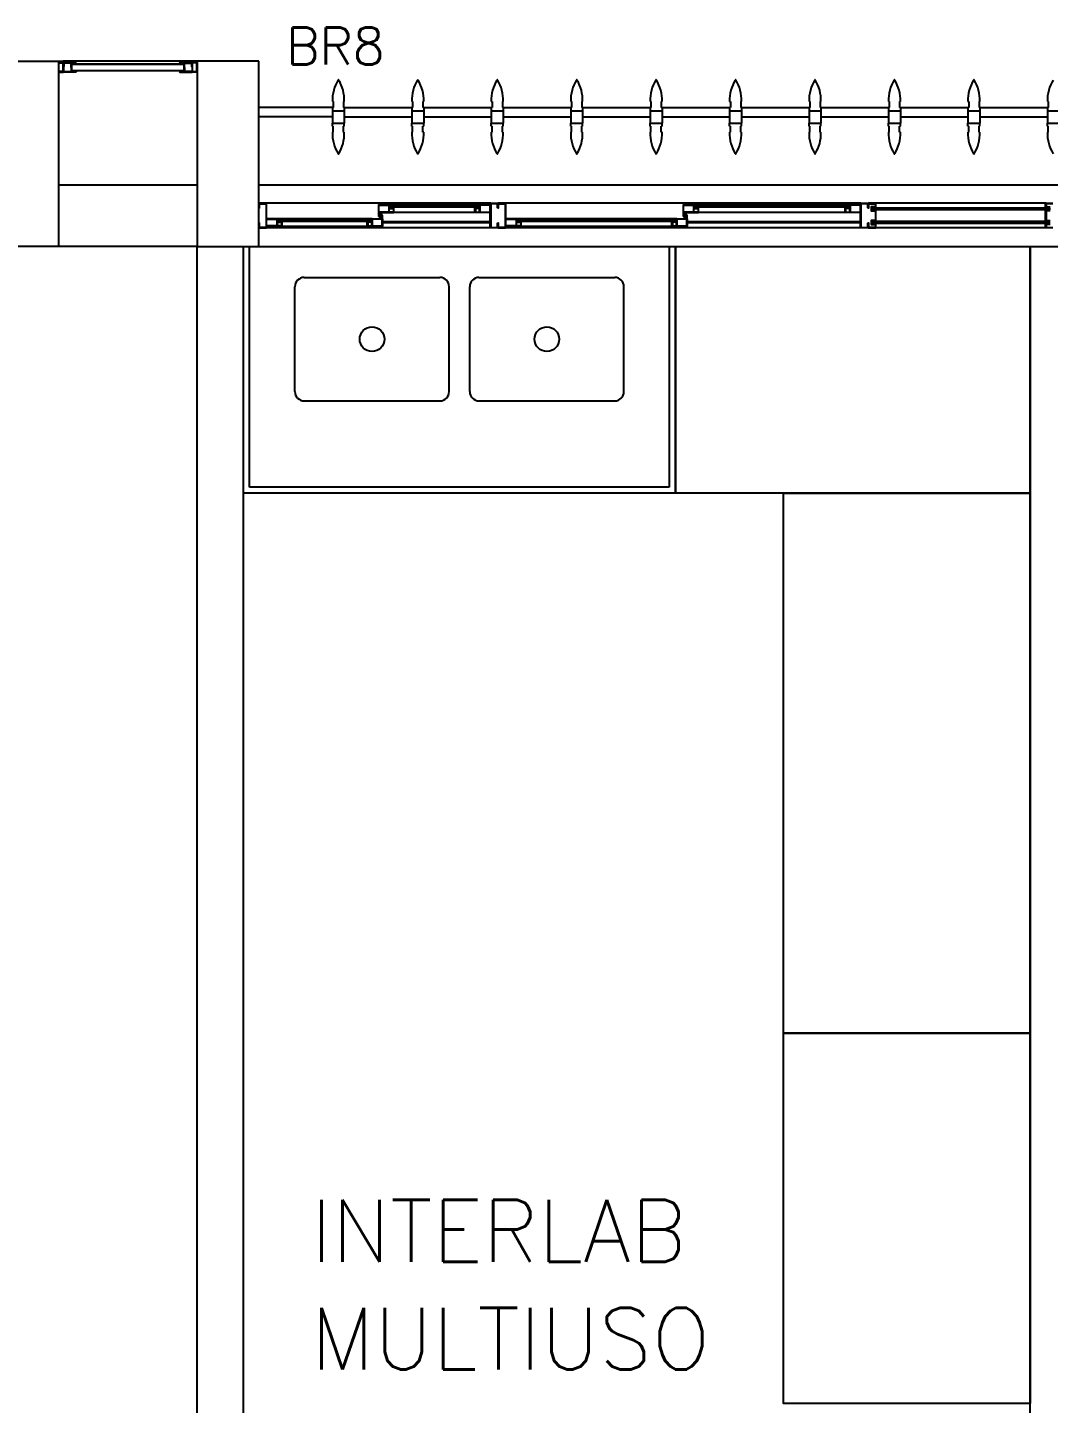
# Model space of a CAD drawing. Header units: millimetres. Extents: x 2128 to 2646, y 1972 to 2207.
# Drawn here: x 2476.311 to 2479.621, y 2109.215 to 2113.675 of the extents above; entities that cross this region are included whole.
import ezdxf

# ---------------------------------------------------------------- set-up
doc = ezdxf.new("R2010")
doc.units = ezdxf.units.MM
for name, color, linetype in [('AR-ALV', 2, 'Continuous'), ('AR-BANCADAS', 1, 'Continuous'), ('AR-BRISES', 1, 'Continuous'), ('AR-ESQ', 1, 'Continuous'), ('AR-ESTC', 3, 'Continuous'), ('AR-PEITORIL', 1, 'Continuous'), ('BC- VISTA', 1, 'Continuous'), ('BC-CUBA', 1, 'Continuous'), ('BR-PAINEL', 1, 'Continuous'), ('BR-SUPORTE', 1, 'Continuous'), ('BR-TEXTO', 2, 'Continuous'), ('COZ1', 1, 'Continuous'), ('DT-ESQ-BAGUETE-C', 1, 'Continuous'), ('DT-ESQ-BAGUETE-V', 1, 'Continuous'), ('DT-ESQ-CHAPA DOBRADA-V', 1, 'Continuous'), ('DT-ESQ-MARCO-V', 1, 'Continuous'), ('DT-ESQ-PERFIL CADEIRA-C', 2, 'Continuous'), ('DT-ESQ-PERFIL CADEIRA-V', 2, 'Continuous'), ('DT-ESQ-PERFIL U SIMPLES-C', 2, 'Continuous'), ('DT-ESQ-PERFIL U-C', 2, 'Continuous'), ('DT-ESQ-PERFIL U-V', 1, 'Continuous'), ('DT-ESQ-VENEZIANA-C', 1, 'Continuous'), ('DT-ESQ-VENEZIANA-V', 1, 'Continuous'), ('DT-ESQ-VIDRO-C', 2, 'Continuous'), ('DT-ESQ-VIDRO-V', 71, 'Continuous'), ('DT-TXTMOD', 1, 'Continuous'), ('TEXTO', 2, 'Continuous')]:
    doc.layers.add(name, color=color, linetype=linetype)
doc.styles.add('S10', font='simplex.shx', dxfattribs={"height": 0.1})
doc.styles.add('S12', font='simplex.shx', dxfattribs={"width": 1.1, "height": 0.12})
doc.styles.add('UNB-100', font='simplex.shx', dxfattribs={"height": 0.2})

# ---------------------------------------------------------------- blocks, each defined once
blk = doc.blocks.new('BCP10')
at = {"layer": 'BC- VISTA'}
blk.add_lwpolyline([(0.8, 0), (0.8, -1.15), (0, -1.15), (0, 0)], close=True, dxfattribs=at)
blk = doc.blocks.new('CUBAbnc-01P')
at = {"layer": 'COZ1'}
for p, q in [((-0.25, -0.4705), (-0.25, -0.1305)), ((-0.22, -0.1005), (0.22, -0.1005)), ((0.25, -0.4705), (0.25, -0.1305)), ((-0.22, -0.5005), (0.22, -0.5005))]:
    blk.add_line(p, q, dxfattribs=at)
blk.add_circle((0, -0.3005), 0.04, dxfattribs=at)
for centre, start, end in [((-0.22, -0.1305), 90, 180), ((0.22, -0.1305), 0, 90), ((-0.22, -0.4705), 180, 270), ((0.22, -0.4705), 270, 0)]:
    blk.add_arc(centre, 0.03, start, end, dxfattribs=at)
blk = doc.blocks.new('BCP03')
at = {"layer": 'BC- VISTA'}
for p, q in [((0, -0.02), (0.78, -0.02)), ((0.78, -0.02), (0.78, -1.38)), ((0.78, -1.38), (0, -1.38))]:
    blk.add_line(p, q, dxfattribs=at)
blk.add_lwpolyline([(0.8, 0), (0.8, -1.4), (0, -1.4), (0, 0)], close=True, dxfattribs=at)
at = {"layer": 'BC-CUBA', "rotation": 90}
for p in [(0, -0.4167), (0, -0.9833)]:
    blk.add_blockref('CUBAbnc-01P', p, dxfattribs=at)
blk = doc.blocks.new('BCP11')
at = {"layer": 'BC- VISTA'}
blk.add_lwpolyline([(0.8, 0), (0.8, -1.2), (0, -1.2), (0, 0)], close=True, dxfattribs=at)
blk = doc.blocks.new('BCP16')
at = {"layer": 'BC- VISTA'}
blk.add_lwpolyline([(0.8, 0), (0.8, -1.75), (0, -1.75), (0, 0)], close=True, dxfattribs=at)
blk = doc.blocks.new('EF31-P')
at = {"layer": 'DT-ESQ-BAGUETE-C', "ltscale": 0.1}
for points in [[(3.81, -0.08), (3.7965, -0.08), (3.7965, -0.0785), (3.8095, -0.0785, 0.414214), (3.81, -0.078), (3.81, -0.067, 0.414214), (3.8095, -0.0665), (3.7965, -0.0665), (3.7965, -0.065), (3.81, -0.065, -0.414214), (3.8115, -0.0665), (3.8115, -0.0785, -0.414214)], [(4.3015, -0.08), (4.315, -0.08), (4.315, -0.0785), (4.302, -0.0785, -0.414214), (4.3015, -0.078), (4.3015, -0.067, -0.414214), (4.302, -0.0665), (4.315, -0.0665), (4.315, -0.065), (4.3015, -0.065, 0.414214), (4.3, -0.0665), (4.3, -0.0785, 0.414214)], [(4.7975, -0.08), (4.784, -0.08), (4.784, -0.0785), (4.797, -0.0785, 0.414214), (4.7975, -0.078), (4.7975, -0.067, 0.414214), (4.797, -0.0665), (4.784, -0.0665), (4.784, -0.065), (4.7975, -0.065, -0.414214), (4.799, -0.0665), (4.799, -0.0785, -0.414214)], [(5.0765, -0.08), (5.09, -0.08), (5.09, -0.0785), (5.077, -0.0785, -0.414214), (5.0765, -0.078), (5.0765, -0.067, -0.414214), (5.077, -0.0665), (5.09, -0.0665), (5.09, -0.065), (5.0765, -0.065, 0.414214), (5.075, -0.0665), (5.075, -0.0785, 0.414214)], [(3.2485, -0.125), (3.235, -0.125), (3.235, -0.1235), (3.248, -0.1235, 0.414214), (3.2485, -0.123), (3.2485, -0.112, 0.414214), (3.248, -0.1115), (3.235, -0.1115), (3.235, -0.11), (3.2485, -0.11, -0.414214), (3.25, -0.1115), (3.25, -0.1235, -0.414214)], [(3.7265, -0.125), (3.74, -0.125), (3.74, -0.1235), (3.727, -0.1235, -0.414214), (3.7265, -0.123), (3.7265, -0.112, -0.414214), (3.727, -0.1115), (3.74, -0.1115), (3.74, -0.11), (3.7265, -0.11, 0.414214), (3.725, -0.1115), (3.725, -0.1235, 0.414214)], [(4.4485, -0.125), (4.435, -0.125), (4.435, -0.1235), (4.448, -0.1235, 0.414214), (4.4485, -0.123), (4.4485, -0.112, 0.414214), (4.448, -0.1115), (4.435, -0.1115), (4.435, -0.11), (4.4485, -0.11, -0.414214), (4.45, -0.1115), (4.45, -0.1235, -0.414214)], [(4.714, -0.125), (4.7275, -0.125), (4.7275, -0.1235), (4.7145, -0.1235, -0.414214), (4.714, -0.123), (4.714, -0.112, -0.414214), (4.7145, -0.1115), (4.7275, -0.1115), (4.7275, -0.11), (4.714, -0.11, 0.414214), (4.7125, -0.1115), (4.7125, -0.1235, 0.414214)]]:
    blk.add_lwpolyline(points, format="xyb", close=True, dxfattribs=at)
at = {"layer": 'DT-ESQ-BAGUETE-V', "ltscale": 0.1}
for p, q in [((3.81, -0.065), (4.3015, -0.065)), ((4.7975, -0.065), (5.0765, -0.065)), ((3.2485, -0.11), (3.7265, -0.11)), ((4.4485, -0.11), (4.714, -0.11))]:
    blk.add_line(p, q, dxfattribs=at)
at = {"layer": 'DT-ESQ-CHAPA DOBRADA-V', "ltscale": 0.1}
for p, q in [((3.2, -0.077), (3.7615, -0.077)), ((3.2, -0.08), (3.7615, -0.08)), ((4.4, -0.077), (4.749, -0.077)), ((4.4, -0.08), (4.749, -0.08))]:
    blk.add_line(p, q, dxfattribs=at)
at = {"layer": 'DT-ESQ-MARCO-V', "ltscale": 0.1}
for p, q in [((2.5985, -0.06), (3.1515, -0.06)), ((2.5985, -0.14), (3.1515, -0.14))]:
    blk.add_line(p, q, dxfattribs=at)
at = {"layer": 'DT-ESQ-PERFIL CADEIRA-C', "ltscale": 0.1}
for p, q in [((3.7635, -0.0885), (3.81, -0.0885)), ((4.35, -0.0885), (4.3015, -0.0885)), ((4.751, -0.0885), (4.7975, -0.0885)), ((5.125, -0.0885), (5.0765, -0.0885)), ((3.2, -0.1335), (3.2485, -0.1335)), ((3.773, -0.1335), (3.7265, -0.1335)), ((4.4, -0.1335), (4.4485, -0.1335)), ((4.7605, -0.1335), (4.714, -0.1335))]:
    blk.add_line(p, q, dxfattribs=at)
for points in [[(3.81, -0.087, -1), (3.81, -0.09), (3.7635, -0.09, -0.414214), (3.7615, -0.088), (3.7615, -0.067, -0.414214), (3.7635, -0.065), (3.795, -0.065, -0.414214), (3.7965, -0.0665), (3.7965, -0.087)], [(3.7965, -0.0885, -0.198913), (3.7954, -0.0881, -0.198913), (3.795, -0.087), (3.795, -0.067, 0.414214), (3.7945, -0.0665), (3.7635, -0.0665, 0.414214), (3.763, -0.067), (3.763, -0.088, 0.414214), (3.7635, -0.0885)], [(4.3015, -0.09), (4.35, -0.09), (4.35, -0.0885), (4.315, -0.0885, 0.198912), (4.3161, -0.0881, 0.198913), (4.3165, -0.087), (4.3165, -0.067, -0.414214), (4.317, -0.0665), (4.35, -0.0665), (4.35, -0.065), (4.3165, -0.065, 0.414214), (4.315, -0.0665), (4.315, -0.0785), (4.315, -0.08), (4.315, -0.087), (4.3015, -0.087, 1)], [(4.7975, -0.087, -1), (4.7975, -0.09), (4.751, -0.09, -0.414214), (4.749, -0.088), (4.749, -0.067, -0.414214), (4.751, -0.065), (4.7825, -0.065, -0.414214), (4.784, -0.0665), (4.784, -0.087)], [(4.784, -0.0885, -0.198913), (4.7829, -0.0881, -0.198913), (4.7825, -0.087), (4.7825, -0.067, 0.414214), (4.782, -0.0665), (4.751, -0.0665, 0.414214), (4.7505, -0.067), (4.7505, -0.088, 0.414214), (4.751, -0.0885)], [(5.0765, -0.09), (5.125, -0.09), (5.125, -0.0885), (5.09, -0.0885, 0.198912), (5.0911, -0.0881, 0.198913), (5.0915, -0.087), (5.0915, -0.067, -0.414214), (5.092, -0.0665), (5.125, -0.0665), (5.125, -0.065), (5.0915, -0.065, 0.414214), (5.09, -0.0665), (5.09, -0.0785), (5.09, -0.08), (5.09, -0.087), (5.0765, -0.087, 1)], [(3.2485, -0.135), (3.2, -0.135), (3.2, -0.1335), (3.235, -0.1335, -0.198912), (3.2339, -0.1331, -0.198913), (3.2335, -0.132), (3.2335, -0.112, 0.414214), (3.233, -0.1115), (3.2, -0.1115), (3.2, -0.11), (3.2335, -0.11, -0.414214), (3.235, -0.1115), (3.235, -0.1235), (3.235, -0.125), (3.235, -0.132), (3.2485, -0.132, -1)], [(3.7265, -0.132, 1), (3.7265, -0.135), (3.773, -0.135, 0.414214), (3.775, -0.133), (3.775, -0.112, 0.414214), (3.773, -0.11), (3.7415, -0.11, 0.414214), (3.74, -0.1115), (3.74, -0.132)], [(3.74, -0.1335, 0.198913), (3.7411, -0.1331, 0.198913), (3.7415, -0.132), (3.7415, -0.112, -0.414214), (3.742, -0.1115), (3.773, -0.1115, -0.414214), (3.7735, -0.112), (3.7735, -0.133, -0.414214), (3.773, -0.1335)], [(4.4485, -0.135), (4.4, -0.135), (4.4, -0.1335), (4.435, -0.1335, -0.198912), (4.4339, -0.1331, -0.198913), (4.4335, -0.132), (4.4335, -0.112, 0.414214), (4.433, -0.1115), (4.4, -0.1115), (4.4, -0.11), (4.4335, -0.11, -0.414214), (4.435, -0.1115), (4.435, -0.1235), (4.435, -0.125), (4.435, -0.132), (4.4485, -0.132, -1)], [(4.714, -0.132, 1), (4.714, -0.135), (4.7605, -0.135, 0.414214), (4.7625, -0.133), (4.7625, -0.112, 0.414214), (4.7605, -0.11), (4.729, -0.11, 0.414214), (4.7275, -0.1115), (4.7275, -0.132)], [(4.7275, -0.1335, 0.198913), (4.7286, -0.1331, 0.198913), (4.729, -0.132), (4.729, -0.112, -0.414214), (4.7295, -0.1115), (4.7605, -0.1115, -0.414214), (4.761, -0.112), (4.761, -0.133, -0.414214), (4.7605, -0.1335)]]:
    blk.add_lwpolyline(points, format="xyb", close=True, dxfattribs=at)
at = {"layer": 'DT-ESQ-PERFIL CADEIRA-V', "ltscale": 0.1}
for p, q in [((3.795, -0.09), (4.3015, -0.09)), ((4.7825, -0.09), (5.0765, -0.09)), ((3.2485, -0.135), (3.7265, -0.135)), ((4.4485, -0.135), (4.714, -0.135))]:
    blk.add_line(p, q, dxfattribs=at)
at = {"layer": 'DT-ESQ-PERFIL U SIMPLES-C', "ltscale": 0.1}
for points in [[(3.7635, -0.102), (3.7715, -0.102), (3.7715, -0.1005), (3.7635, -0.1005, -0.414214), (3.763, -0.1), (3.763, -0.092, -0.414214), (3.7635, -0.0915), (3.7715, -0.0915), (3.7715, -0.09), (3.7635, -0.09, 0.414214), (3.7615, -0.092), (3.7615, -0.1, 0.414214)], [(3.773, -0.098), (3.765, -0.098), (3.765, -0.0995), (3.773, -0.0995, -0.414214), (3.7735, -0.1), (3.7735, -0.108, -0.414214), (3.773, -0.1085), (3.765, -0.1085), (3.765, -0.11), (3.773, -0.11, 0.414214), (3.775, -0.108), (3.775, -0.1, 0.414214)], [(4.751, -0.102), (4.759, -0.102), (4.759, -0.1005), (4.751, -0.1005, -0.414214), (4.7505, -0.1), (4.7505, -0.092, -0.414214), (4.751, -0.0915), (4.759, -0.0915), (4.759, -0.09), (4.751, -0.09, 0.414214), (4.749, -0.092), (4.749, -0.1, 0.414214)], [(4.7605, -0.098), (4.7525, -0.098), (4.7525, -0.0995), (4.7605, -0.0995, -0.414214), (4.761, -0.1), (4.761, -0.108, -0.414214), (4.7605, -0.1085), (4.7525, -0.1085), (4.7525, -0.11), (4.7605, -0.11, 0.414214), (4.7625, -0.108), (4.7625, -0.1, 0.414214)]]:
    blk.add_lwpolyline(points, format="xyb", close=True, dxfattribs=at)
at = {"layer": 'DT-ESQ-PERFIL U-C', "ltscale": 0.1}
for points in [[(2.577, -0.1385), (2.598, -0.1385, 0.414214), (2.5985, -0.138), (2.5985, -0.1285), (2.5855, -0.1285, -0.414214)], [(2.5855, -0.1155), (2.5985, -0.1155), (2.5985, -0.0845), (2.5855, -0.0845, -0.414214)], [(2.5855, -0.0715), (2.5985, -0.0715), (2.5985, -0.062, 0.414214), (2.598, -0.0615), (2.577, -0.0615, 0.414214)], [(2.5765, -0.06), (2.5985, -0.06, -0.414214), (2.6, -0.0615), (2.6, -0.0715, -0.414214), (2.5985, -0.073), (2.5855, -0.073)], [(2.5855, -0.083), (2.5985, -0.083), (2.5985, -0.083, -0.414214), (2.6, -0.0845), (2.6, -0.1155, -0.414214), (2.5985, -0.117), (2.5985, -0.117), (2.5855, -0.117)], [(2.5855, -0.127), (2.5985, -0.127, -0.414214), (2.6, -0.1285), (2.6, -0.1385, -0.414214), (2.5985, -0.14), (2.5765, -0.14, -0.414214)]]:
    blk.add_lwpolyline(points, format="xyb", dxfattribs=at)
for points in [[(3.15, -0.1285), (3.15, -0.1385, 0.414214), (3.1515, -0.14), (3.1735, -0.14, 0.414214), (3.175, -0.1385), (3.175, -0.125), (3.1735, -0.125), (3.1735, -0.138, -0.414214), (3.173, -0.1385), (3.152, -0.1385, -0.414214), (3.1515, -0.138), (3.1515, -0.1285), (3.1645, -0.1285, 0.414214), (3.166, -0.127), (3.166, -0.117, 0.414214), (3.1645, -0.1155), (3.1515, -0.1155), (3.1515, -0.0845), (3.1645, -0.0845, 0.414214), (3.166, -0.083), (3.166, -0.073, 0.414214), (3.1645, -0.0715), (3.1515, -0.0715), (3.1515, -0.062, -0.414214), (3.152, -0.0615), (3.173, -0.0615, -0.414214), (3.1735, -0.062), (3.1735, -0.075), (3.175, -0.075), (3.175, -0.0615, 0.414214), (3.1735, -0.06), (3.1515, -0.06, 0.414214), (3.15, -0.0615), (3.15, -0.0715, 0.414214), (3.1515, -0.073), (3.1645, -0.073), (3.1645, -0.083), (3.1515, -0.083), (3.1515, -0.083, 0.414214), (3.15, -0.0845), (3.15, -0.1155, 0.414214), (3.1515, -0.117), (3.1515, -0.117), (3.1645, -0.117), (3.1645, -0.127), (3.1515, -0.127, 0.414214)], [(3.175, -0.0615, -0.414214), (3.1765, -0.06), (3.1985, -0.06, -0.414214), (3.2, -0.0615), (3.2, -0.1385, -0.414214), (3.1985, -0.14), (3.1765, -0.14, -0.414214), (3.175, -0.1385), (3.175, -0.125), (3.1765, -0.125), (3.1765, -0.138, 0.414214), (3.177, -0.1385), (3.198, -0.1385, 0.414214), (3.1985, -0.138), (3.1985, -0.062, 0.414214), (3.198, -0.0615), (3.177, -0.0615, 0.414214), (3.1765, -0.062), (3.1765, -0.075), (3.175, -0.075)], [(4.375, -0.0615, 0.414214), (4.3735, -0.06), (4.3515, -0.06, 0.414214), (4.35, -0.0615), (4.35, -0.1385, 0.414214), (4.3515, -0.14), (4.3735, -0.14, 0.414214), (4.375, -0.1385), (4.375, -0.125), (4.3735, -0.125), (4.3735, -0.138, -0.414214), (4.373, -0.1385), (4.352, -0.1385, -0.414214), (4.3515, -0.138), (4.3515, -0.062, -0.414214), (4.352, -0.0615), (4.373, -0.0615, -0.414214), (4.3735, -0.062), (4.3735, -0.075), (4.375, -0.075)], [(4.375, -0.0615, -0.414214), (4.3765, -0.06), (4.3985, -0.06, -0.414214), (4.4, -0.0615), (4.4, -0.1385, -0.414214), (4.3985, -0.14), (4.3765, -0.14, -0.414214), (4.375, -0.1385), (4.375, -0.125), (4.3765, -0.125), (4.3765, -0.138, 0.414214), (4.377, -0.1385), (4.398, -0.1385, 0.414214), (4.3985, -0.138), (4.3985, -0.062, 0.414214), (4.398, -0.0615), (4.377, -0.0615, 0.414214), (4.3765, -0.062), (4.3765, -0.075), (4.375, -0.075)], [(5.15, -0.0615, 0.414214), (5.1485, -0.06), (5.1265, -0.06, 0.414214), (5.125, -0.0615), (5.125, -0.1385, 0.414214), (5.1265, -0.14), (5.1485, -0.14, 0.414214), (5.15, -0.1385), (5.15, -0.125), (5.1485, -0.125), (5.1485, -0.138, -0.414214), (5.148, -0.1385), (5.127, -0.1385, -0.414214), (5.1265, -0.138), (5.1265, -0.062, -0.414214), (5.127, -0.0615), (5.148, -0.0615, -0.414214), (5.1485, -0.062), (5.1485, -0.075), (5.15, -0.075)]]:
    blk.add_lwpolyline(points, format="xyb", close=True, dxfattribs=at)
at = {"layer": 'DT-ESQ-PERFIL U-V', "ltscale": 0.1}
for p, q in [((3.1985, -0.06), (4.3515, -0.06)), ((4.3985, -0.06), (5.1265, -0.06)), ((3.1985, -0.14), (4.3515, -0.14)), ((4.3985, -0.14), (5.1265, -0.14))]:
    blk.add_line(p, q, dxfattribs=at)
at = {"layer": 'DT-ESQ-VIDRO-C', "ltscale": 0.1}
for points in [[(3.1625, -0.081), (3.1625, -0.075), (2.5875, -0.075), (2.5875, -0.081)], [(4.3125, -0.085), (4.3125, -0.082), (3.799, -0.082), (3.799, -0.085)], [(5.0875, -0.085), (5.0875, -0.082), (4.7865, -0.082), (4.7865, -0.085)], [(3.238, -0.13), (3.238, -0.127), (3.737, -0.127), (3.737, -0.13)], [(4.438, -0.13), (4.438, -0.127), (4.7245, -0.127), (4.7245, -0.13)]]:
    blk.add_lwpolyline(points, close=True, dxfattribs=at)
at = {"layer": 'DT-ESQ-VIDRO-V', "ltscale": 0.1}
blk.add_lwpolyline([(3.1625, -0.119), (3.1625, -0.125), (2.5875, -0.125), (2.5875, -0.119)], close=True, dxfattribs=at)
at = {"layer": 'DT-TXTMOD', "ltscale": 0.1, "style": 'S10', "flags": 3}
for tag, p in [('M01', (0.025, -0.28)), ('M02', (0.3253, -0.28)), ('M03', (0.627, -0.28)), ('M04', (0.9288, -0.28)), ('M05', (1.2306, -0.28)), ('M06', (1.5323, -0.28)), ('M07', (1.8341, -0.28)), ('M08', (2.1359, -0.28)), ('M09', (2.4376, -0.28)), ('M10', (2.7394, -0.28)), ('M11', (3.0412, -0.28)), ('M12', (3.3429, -0.28)), ('M13', (3.6447, -0.28)), ('M14', (3.9464, -0.28)), ('M15', (4.2482, -0.28)), ('M16', (4.55, -0.28)), ('M17', (4.8517, -0.28))]:
    blk.add_attdef(tag, p, '', height=0.1, dxfattribs=at)
blk = doc.blocks.new('BR-MODULO8')
at = {"layer": 'BR-PAINEL'}
for p, q in [((-4.9117, 0.27), (-4.9092, 0.27)), ((-4.9092, 0.27), (-4.9092, 0.25)), ((-4.8758, 0.27), (-4.8758, 0.25)), ((-4.8733, 0.27), (-4.8758, 0.27)), ((-4.6542, 0.27), (-4.6517, 0.27)), ((-4.6517, 0.27), (-4.6517, 0.25)), ((-4.6183, 0.27), (-4.6183, 0.25)), ((-4.6158, 0.27), (-4.6183, 0.27)), ((-4.3967, 0.27), (-4.3942, 0.27)), ((-4.3942, 0.27), (-4.3942, 0.25)), ((-4.3608, 0.27), (-4.3608, 0.25)), ((-4.3583, 0.27), (-4.3608, 0.27)), ((-4.1392, 0.27), (-4.1367, 0.27)), ((-4.1367, 0.27), (-4.1367, 0.25)), ((-4.1033, 0.27), (-4.1033, 0.25)), ((-4.1008, 0.27), (-4.1033, 0.27)), ((-3.8817, 0.27), (-3.8792, 0.27)), ((-3.8792, 0.27), (-3.8792, 0.25)), ((-3.8458, 0.27), (-3.8458, 0.25)), ((-3.8433, 0.27), (-3.8458, 0.27)), ((-3.6242, 0.27), (-3.6217, 0.27)), ((-3.6217, 0.27), (-3.6217, 0.25)), ((-3.5883, 0.27), (-3.5883, 0.25)), ((-3.5858, 0.27), (-3.5883, 0.27)), ((-3.3667, 0.27), (-3.3642, 0.27)), ((-3.3642, 0.27), (-3.3642, 0.25)), ((-3.3308, 0.27), (-3.3308, 0.25)), ((-3.3283, 0.27), (-3.3308, 0.27)), ((-3.1092, 0.27), (-3.1067, 0.27)), ((-3.1067, 0.27), (-3.1067, 0.25)), ((-3.0733, 0.27), (-3.0733, 0.25)), ((-3.0708, 0.27), (-3.0733, 0.27)), ((-2.8517, 0.27), (-2.8492, 0.27)), ((-2.8492, 0.27), (-2.8492, 0.25)), ((-2.8158, 0.27), (-2.8158, 0.25)), ((-2.8133, 0.27), (-2.8158, 0.27)), ((-2.5942, 0.27), (-2.5917, 0.27)), ((-2.5917, 0.27), (-2.5917, 0.25)), ((-4.9117, 0.25), (-4.9117, 0.24)), ((-4.9117, 0.25), (-4.9092, 0.25)), ((-4.9117, 0.24), (-4.8733, 0.24)), ((-4.9117, 0.24), (-4.9117, 0.2)), ((-4.8733, 0.25), (-4.8758, 0.25)), ((-4.8733, 0.25), (-4.8733, 0.24)), ((-4.8733, 0.24), (-4.8733, 0.2)), ((-4.6542, 0.25), (-4.6542, 0.24)), ((-4.6542, 0.25), (-4.6517, 0.25)), ((-4.6542, 0.24), (-4.6158, 0.24)), ((-4.6542, 0.24), (-4.6542, 0.2)), ((-4.6158, 0.25), (-4.6183, 0.25)), ((-4.6158, 0.25), (-4.6158, 0.24)), ((-4.6158, 0.24), (-4.6158, 0.2)), ((-4.3967, 0.25), (-4.3967, 0.24)), ((-4.3967, 0.25), (-4.3942, 0.25)), ((-4.3967, 0.24), (-4.3583, 0.24)), ((-4.3967, 0.24), (-4.3967, 0.2)), ((-4.3583, 0.25), (-4.3608, 0.25)), ((-4.3583, 0.25), (-4.3583, 0.24)), ((-4.3583, 0.24), (-4.3583, 0.2)), ((-4.1392, 0.25), (-4.1392, 0.24)), ((-4.1392, 0.25), (-4.1367, 0.25)), ((-4.1392, 0.24), (-4.1008, 0.24)), ((-4.1392, 0.24), (-4.1392, 0.2)), ((-4.1008, 0.25), (-4.1033, 0.25)), ((-4.1008, 0.25), (-4.1008, 0.24)), ((-4.1008, 0.24), (-4.1008, 0.2)), ((-3.8817, 0.25), (-3.8817, 0.24)), ((-3.8817, 0.25), (-3.8792, 0.25)), ((-3.8817, 0.24), (-3.8433, 0.24)), ((-3.8817, 0.24), (-3.8817, 0.2)), ((-3.8433, 0.25), (-3.8458, 0.25)), ((-3.8433, 0.25), (-3.8433, 0.24)), ((-3.8433, 0.24), (-3.8433, 0.2)), ((-3.6242, 0.25), (-3.6242, 0.24)), ((-3.6242, 0.25), (-3.6217, 0.25)), ((-3.6242, 0.24), (-3.5858, 0.24)), ((-3.6242, 0.24), (-3.6242, 0.2)), ((-3.5858, 0.25), (-3.5883, 0.25)), ((-3.5858, 0.25), (-3.5858, 0.24)), ((-3.5858, 0.24), (-3.5858, 0.2)), ((-3.3667, 0.25), (-3.3667, 0.24)), ((-3.3667, 0.25), (-3.3642, 0.25)), ((-3.3667, 0.24), (-3.3283, 0.24)), ((-3.3667, 0.24), (-3.3667, 0.2)), ((-3.3283, 0.25), (-3.3308, 0.25)), ((-3.3283, 0.25), (-3.3283, 0.24)), ((-3.3283, 0.24), (-3.3283, 0.2)), ((-3.1092, 0.25), (-3.1092, 0.24)), ((-3.1092, 0.25), (-3.1067, 0.25)), ((-3.1092, 0.24), (-3.0708, 0.24)), ((-3.1092, 0.24), (-3.1092, 0.2)), ((-3.0708, 0.25), (-3.0733, 0.25)), ((-3.0708, 0.25), (-3.0708, 0.24)), ((-3.0708, 0.24), (-3.0708, 0.2)), ((-2.8517, 0.25), (-2.8517, 0.24)), ((-2.8517, 0.25), (-2.8492, 0.25)), ((-2.8517, 0.24), (-2.8133, 0.24)), ((-2.8517, 0.24), (-2.8517, 0.2)), ((-2.8133, 0.25), (-2.8158, 0.25)), ((-2.8133, 0.25), (-2.8133, 0.24)), ((-2.8133, 0.24), (-2.8133, 0.2)), ((-2.5942, 0.25), (-2.5942, 0.24)), ((-2.5942, 0.25), (-2.5917, 0.25)), ((-2.5942, 0.24), (-2.5558, 0.24)), ((-2.5942, 0.24), (-2.5942, 0.2)), ((-4.9117, 0.2), (-4.8733, 0.2)), ((-4.9117, 0.19), (-4.9117, 0.2)), ((-4.9117, 0.19), (-4.9092, 0.19)), ((-4.9092, 0.17), (-4.9092, 0.19)), ((-4.8733, 0.19), (-4.8758, 0.19)), ((-4.8758, 0.17), (-4.8758, 0.19)), ((-4.8733, 0.19), (-4.8733, 0.2)), ((-4.6542, 0.2), (-4.6158, 0.2)), ((-4.6542, 0.19), (-4.6542, 0.2)), ((-4.6542, 0.19), (-4.6517, 0.19)), ((-4.6517, 0.17), (-4.6517, 0.19)), ((-4.6158, 0.19), (-4.6183, 0.19)), ((-4.6183, 0.17), (-4.6183, 0.19)), ((-4.6158, 0.19), (-4.6158, 0.2)), ((-4.3967, 0.2), (-4.3583, 0.2)), ((-4.3967, 0.19), (-4.3967, 0.2)), ((-4.3967, 0.19), (-4.3942, 0.19)), ((-4.3942, 0.17), (-4.3942, 0.19)), ((-4.3583, 0.19), (-4.3608, 0.19)), ((-4.3608, 0.17), (-4.3608, 0.19)), ((-4.3583, 0.19), (-4.3583, 0.2)), ((-4.1392, 0.2), (-4.1008, 0.2)), ((-4.1392, 0.19), (-4.1392, 0.2)), ((-4.1392, 0.19), (-4.1367, 0.19)), ((-4.1367, 0.17), (-4.1367, 0.19)), ((-4.1008, 0.19), (-4.1033, 0.19)), ((-4.1033, 0.17), (-4.1033, 0.19)), ((-4.1008, 0.19), (-4.1008, 0.2)), ((-3.8817, 0.2), (-3.8433, 0.2)), ((-3.8817, 0.19), (-3.8817, 0.2)), ((-3.8817, 0.19), (-3.8792, 0.19)), ((-3.8792, 0.17), (-3.8792, 0.19)), ((-3.8433, 0.19), (-3.8458, 0.19)), ((-3.8458, 0.17), (-3.8458, 0.19)), ((-3.8433, 0.19), (-3.8433, 0.2)), ((-3.6242, 0.2), (-3.5858, 0.2)), ((-3.6242, 0.19), (-3.6242, 0.2)), ((-3.6242, 0.19), (-3.6217, 0.19)), ((-3.6217, 0.17), (-3.6217, 0.19)), ((-3.5858, 0.19), (-3.5883, 0.19)), ((-3.5883, 0.17), (-3.5883, 0.19)), ((-3.5858, 0.19), (-3.5858, 0.2)), ((-3.3667, 0.2), (-3.3283, 0.2)), ((-3.3667, 0.19), (-3.3667, 0.2)), ((-3.3667, 0.19), (-3.3642, 0.19)), ((-3.3642, 0.17), (-3.3642, 0.19)), ((-3.3283, 0.19), (-3.3308, 0.19)), ((-3.3308, 0.17), (-3.3308, 0.19)), ((-3.3283, 0.19), (-3.3283, 0.2)), ((-3.1092, 0.2), (-3.0708, 0.2)), ((-3.1092, 0.19), (-3.1092, 0.2)), ((-3.1092, 0.19), (-3.1067, 0.19)), ((-3.1067, 0.17), (-3.1067, 0.19)), ((-3.0708, 0.19), (-3.0733, 0.19)), ((-3.0733, 0.17), (-3.0733, 0.19)), ((-3.0708, 0.19), (-3.0708, 0.2)), ((-2.8517, 0.2), (-2.8133, 0.2)), ((-2.8517, 0.19), (-2.8517, 0.2)), ((-2.8517, 0.19), (-2.8492, 0.19)), ((-2.8492, 0.17), (-2.8492, 0.19)), ((-2.8133, 0.19), (-2.8158, 0.19)), ((-2.8158, 0.17), (-2.8158, 0.19)), ((-2.8133, 0.19), (-2.8133, 0.2)), ((-2.5942, 0.2), (-2.5558, 0.2)), ((-2.5942, 0.19), (-2.5942, 0.2)), ((-2.5942, 0.19), (-2.5917, 0.19)), ((-2.5917, 0.17), (-2.5917, 0.19)), ((-4.9117, 0.17), (-4.9092, 0.17)), ((-4.8733, 0.17), (-4.8758, 0.17)), ((-4.6542, 0.17), (-4.6517, 0.17)), ((-4.6158, 0.17), (-4.6183, 0.17)), ((-4.3967, 0.17), (-4.3942, 0.17)), ((-4.3583, 0.17), (-4.3608, 0.17)), ((-4.1392, 0.17), (-4.1367, 0.17)), ((-4.1008, 0.17), (-4.1033, 0.17)), ((-3.8817, 0.17), (-3.8792, 0.17)), ((-3.8433, 0.17), (-3.8458, 0.17)), ((-3.6242, 0.17), (-3.6217, 0.17)), ((-3.5858, 0.17), (-3.5883, 0.17)), ((-3.3667, 0.17), (-3.3642, 0.17)), ((-3.3283, 0.17), (-3.3308, 0.17)), ((-3.1092, 0.17), (-3.1067, 0.17)), ((-3.0708, 0.17), (-3.0733, 0.17)), ((-2.8517, 0.17), (-2.8492, 0.17)), ((-2.8133, 0.17), (-2.8158, 0.17)), ((-2.5942, 0.17), (-2.5917, 0.17))]:
    blk.add_line(p, q, dxfattribs=at)
for centre, radius, start, end in [((-4.7867, 0.2739), 0.1251, 148.4721, 181.772), ((-4.8925, 0.3387), 0.001, 37.1012, 142.8988), ((-4.9983, 0.2739), 0.1251, 358.228, 31.5279), ((-4.5292, 0.2739), 0.1251, 148.4721, 181.772), ((-4.635, 0.3387), 0.001, 37.1012, 142.8988), ((-4.7408, 0.2739), 0.1251, 358.228, 31.5279), ((-4.2717, 0.2739), 0.1251, 148.4721, 181.772), ((-4.3775, 0.3387), 0.001, 37.1012, 142.8988), ((-4.4833, 0.2739), 0.1251, 358.228, 31.5279), ((-4.0142, 0.2739), 0.1251, 148.4721, 181.772), ((-4.12, 0.3387), 0.001, 37.1012, 142.8988), ((-4.2258, 0.2739), 0.1251, 358.228, 31.5279), ((-3.7567, 0.2739), 0.1251, 148.4721, 181.772), ((-3.8625, 0.3387), 0.001, 37.1012, 142.8988), ((-3.9683, 0.2739), 0.1251, 358.228, 31.5279), ((-3.4992, 0.2739), 0.1251, 148.4721, 181.772), ((-3.605, 0.3387), 0.001, 37.1012, 142.8988), ((-3.7108, 0.2739), 0.1251, 358.228, 31.5279), ((-3.2417, 0.2739), 0.1251, 148.4721, 181.772), ((-3.3475, 0.3387), 0.001, 37.1012, 142.8988), ((-3.4533, 0.2739), 0.1251, 358.228, 31.5279), ((-2.9842, 0.2739), 0.1251, 148.4721, 181.772), ((-3.09, 0.3387), 0.001, 37.1012, 142.8988), ((-3.1958, 0.2739), 0.1251, 358.228, 31.5279), ((-2.7267, 0.2739), 0.1251, 148.4721, 181.772), ((-2.8325, 0.3387), 0.001, 37.1012, 142.8988), ((-2.9383, 0.2739), 0.1251, 358.228, 31.5279), ((-2.4692, 0.2739), 0.1251, 148.4721, 181.772), ((-4.7867, 0.1661), 0.1251, 178.228, 211.5279), ((-4.9983, 0.1661), 0.1251, 328.4721, 1.772), ((-4.5292, 0.1661), 0.1251, 178.228, 211.5279), ((-4.7408, 0.1661), 0.1251, 328.4721, 1.772), ((-4.2717, 0.1661), 0.1251, 178.228, 211.5279), ((-4.4833, 0.1661), 0.1251, 328.4721, 1.772), ((-4.0142, 0.1661), 0.1251, 178.228, 211.5279), ((-4.2258, 0.1661), 0.1251, 328.4721, 1.772), ((-3.7567, 0.1661), 0.1251, 178.228, 211.5279), ((-3.9683, 0.1661), 0.1251, 328.4721, 1.772), ((-3.4992, 0.1661), 0.1251, 178.228, 211.5279), ((-3.7108, 0.1661), 0.1251, 328.4721, 1.772), ((-3.2417, 0.1661), 0.1251, 178.228, 211.5279), ((-3.4533, 0.1661), 0.1251, 328.4721, 1.772), ((-2.9842, 0.1661), 0.1251, 178.228, 211.5279), ((-3.1958, 0.1661), 0.1251, 328.4721, 1.772), ((-2.7267, 0.1661), 0.1251, 178.228, 211.5279), ((-2.9383, 0.1661), 0.1251, 328.4721, 1.772), ((-2.4692, 0.1661), 0.1251, 178.228, 211.5279), ((-4.8925, 0.1013), 0.001, 217.1012, 322.8988), ((-4.635, 0.1013), 0.001, 217.1012, 322.8988), ((-4.3775, 0.1013), 0.001, 217.1012, 322.8988), ((-4.12, 0.1013), 0.001, 217.1012, 322.8988), ((-3.8625, 0.1013), 0.001, 217.1012, 322.8988), ((-3.605, 0.1013), 0.001, 217.1012, 322.8988), ((-3.3475, 0.1013), 0.001, 217.1012, 322.8988), ((-3.09, 0.1013), 0.001, 217.1012, 322.8988), ((-2.8325, 0.1013), 0.001, 217.1012, 322.8988)]:
    blk.add_arc(centre, radius, start, end, dxfattribs=at)
at = {"layer": 'BR-SUPORTE'}
for p, q in [((-4.9117, 0.25), (-5.15, 0.25)), ((-4.8733, 0.25), (-4.6517, 0.25)), ((-4.6158, 0.25), (-4.3942, 0.25)), ((-4.3583, 0.25), (-4.1367, 0.25)), ((-4.1008, 0.25), (-3.8792, 0.25)), ((-3.8433, 0.25), (-3.6217, 0.25)), ((-3.5858, 0.25), (-3.3642, 0.25)), ((-3.3283, 0.25), (-3.1067, 0.25)), ((-3.0708, 0.25), (-2.8492, 0.25)), ((-2.8133, 0.25), (-2.5917, 0.25)), ((-4.9117, 0.22), (-5.15, 0.22)), ((-4.8733, 0.22), (-4.6542, 0.22)), ((-4.6158, 0.22), (-4.3967, 0.22)), ((-4.3583, 0.22), (-4.1392, 0.22)), ((-4.1008, 0.22), (-3.8817, 0.22)), ((-3.8433, 0.22), (-3.6242, 0.22)), ((-3.5858, 0.22), (-3.3667, 0.22)), ((-3.3283, 0.22), (-3.1092, 0.22)), ((-3.0708, 0.22), (-2.8517, 0.22)), ((-2.8133, 0.22), (-2.5942, 0.22))]:
    blk.add_line(p, q, dxfattribs=at)
blk = doc.blocks.new('EF01C-P')
at = {"layer": 'DT-ESQ-BAGUETE-C', "ltscale": 0.1}
for points in [[(0.0015, 0.035), (0.015, 0.035), (0.015, 0.0335), (0.0015, 0.0335), (0.0015, 0.005), (0.015, 0.005), (0.015, 0.0035), (0.0015, 0.0035, -0.414214), (0, 0.005), (0, 0.0335, -0.414214)], [(0.4485, 0.035), (0.435, 0.035), (0.435, 0.0335), (0.4485, 0.0335), (0.4485, 0.005), (0.435, 0.005), (0.435, 0.0035), (0.4485, 0.0035, 0.414214), (0.45, 0.005), (0.45, 0.0335, 0.414214)]]:
    blk.add_lwpolyline(points, format="xyb", close=True, dxfattribs=at)
at = {"layer": 'DT-ESQ-PERFIL CADEIRA-C', "ltscale": 0.1}
for points in [[(0.01, 0.0015), (0.01, 0.003), (0.0015, 0.003, 1), (0.0015, 0), (0.015, 0, 0.414214), (0.0165, 0.0015), (0.0165, 0.0335), (0.043, 0.0335)], [(0.043, 0.0065), (0.018, 0.0065), (0.018, 0.0165), (0.0165, 0.0165), (0.0165, 0.0065, 0.414214), (0.018, 0.005), (0.043, 0.005), (0.0565, 0.005, 1), (0.0565, 0.008), (0.043, 0.008), (0.043, 0.02), (0.043, 0.032), (0.0565, 0.032, 1), (0.0565, 0.035), (0.043, 0.035), (0.0165, 0.035, 0.414214), (0.015, 0.0335), (0.015, 0.0015), (0.0015, 0.0015)], [(0.0415, 0.02), (0.0415, 0.032, -0.414214), (0.043, 0.0335), (0.0565, 0.0335)], [(0.0415, 0.02), (0.0415, 0.008, 0.414214), (0.043, 0.0065), (0.0565, 0.0065)], [(0.407, 0.0065), (0.432, 0.0065), (0.432, 0.0165), (0.4335, 0.0165), (0.4335, 0.0065, -0.414214), (0.432, 0.005), (0.407, 0.005), (0.3935, 0.005, -1), (0.3935, 0.008), (0.407, 0.008), (0.407, 0.02), (0.407, 0.032), (0.3935, 0.032, -1), (0.3935, 0.035), (0.407, 0.035), (0.4335, 0.035, -0.414214), (0.435, 0.0335), (0.435, 0.0015), (0.4485, 0.0015)], [(0.4085, 0.02), (0.4085, 0.032, 0.414214), (0.407, 0.0335), (0.3935, 0.0335)], [(0.4085, 0.02), (0.4085, 0.008, -0.414214), (0.407, 0.0065), (0.3935, 0.0065)], [(0.44, 0.0015), (0.44, 0.003), (0.4485, 0.003, -1), (0.4485, 0), (0.435, 0, -0.414214), (0.4335, 0.0015), (0.4335, 0.0335), (0.407, 0.0335)]]:
    blk.add_lwpolyline(points, format="xyb", dxfattribs=at)
at = {"layer": 'DT-ESQ-PERFIL CADEIRA-V', "ltscale": 0.1}
blk.add_line((0.015, 0), (0.435, 0), dxfattribs=at)
at = {"layer": 'DT-ESQ-VENEZIANA-C', "ltscale": 0.1}
for p, q in [((0.043, 0.0105), (0.407, 0.0105)), ((0.043, 0.009), (0.407, 0.009))]:
    blk.add_line(p, q, dxfattribs=at)
at = {"layer": 'DT-ESQ-VENEZIANA-V', "ltscale": 0.1}
blk.add_line((0.043, 0.031), (0.407, 0.031), dxfattribs=at)
at = {"layer": 'DT-TXTMOD', "ltscale": 0.1, "style": 'S10', "flags": 3}
blk.add_attdef('EF01C', (0.0208, -0.14), '', height=0.1, dxfattribs=at)

msp = doc.modelspace()

# ---------------------------------------------------------------- linework, layer by layer
at = {"layer": 'AR-ALV'}
for p, q in [((2476.4115, 2113.1651), (2476.8615, 2113.1651)), ((2476.8615, 2112.9651), (2476.4115, 2112.9651)), ((2476.8615, 2106.1901), (2476.8615, 2112.9651)), ((2477.0115, 2106.1901), (2477.0115, 2112.9651)), ((2479.5615, 2105.2401), (2479.5615, 2112.9651)), ((2479.5615, 2112.9651), (2479.7115, 2112.9651))]:
    msp.add_line(p, q, dxfattribs=at)
at = {"layer": 'AR-ESTC'}
for p, q in [((2476.2115, 2113.5651), (2476.4115, 2113.5651)), ((2476.4115, 2113.5651), (2476.4115, 2112.9651)), ((2477.0615, 2113.5651), (2476.8615, 2113.5651)), ((2476.8615, 2113.5651), (2476.8615, 2112.9651)), ((2477.0615, 2112.9651), (2477.0615, 2113.5651)), ((2476.4115, 2112.9651), (2476.2115, 2112.9651)), ((2476.8615, 2112.9651), (2477.0615, 2112.9651))]:
    msp.add_line(p, q, dxfattribs=at)
at = {"layer": 'AR-PEITORIL'}
for p, q in [((2477.0615, 2113.1651), (2482.2115, 2113.1651)), ((2477.0615, 2112.9651), (2482.2115, 2112.9651))]:
    msp.add_line(p, q, dxfattribs=at)

# ---------------------------------------------------------------- block references
at = {"layer": 'AR-BANCADAS', "rotation": 270}
for name, p in [('BCP03', (2478.4115, 2112.9651)), ('BCP10', (2479.5615, 2112.9651))]:
    msp.add_blockref(name, p, dxfattribs=at)
at = {"layer": 'AR-BANCADAS'}
for name, p in [('BCP16', (2478.7615, 2112.1651)), ('BCP11', (2478.7615, 2110.4151))]:
    msp.add_blockref(name, p, dxfattribs=at)
at = {"layer": 'AR-BRISES'}
ref = msp.add_blockref('BR-MODULO8', (2482.2115, 2113.1651), dxfattribs=at)
ref.add_attrib('BR', 'BR8', (2477.1499, 2113.5547), dxfattribs={"layer": 'BR-TEXTO', "height": 0.12, "style": 'S12'})
at = {"layer": 'AR-ESQ', "rotation": 180}
for name, p in [('EF01C-P', (2476.8615, 2113.5651)), ('EF31-P', (2482.2115, 2112.9651))]:
    msp.add_blockref(name, p, dxfattribs=at)

# ---------------------------------------------------------------- texts
at = {"layer": 'TEXTO', "style": 'UNB-100'}
for s, p in [('INTERLAB', (2477.2296, 2109.6747)), ('MULTIUSO', (2477.2296, 2109.3252))]:
    msp.add_text(s, height=0.2, dxfattribs=at).set_placement(p)

doc.saveas('drawing.dxf')
